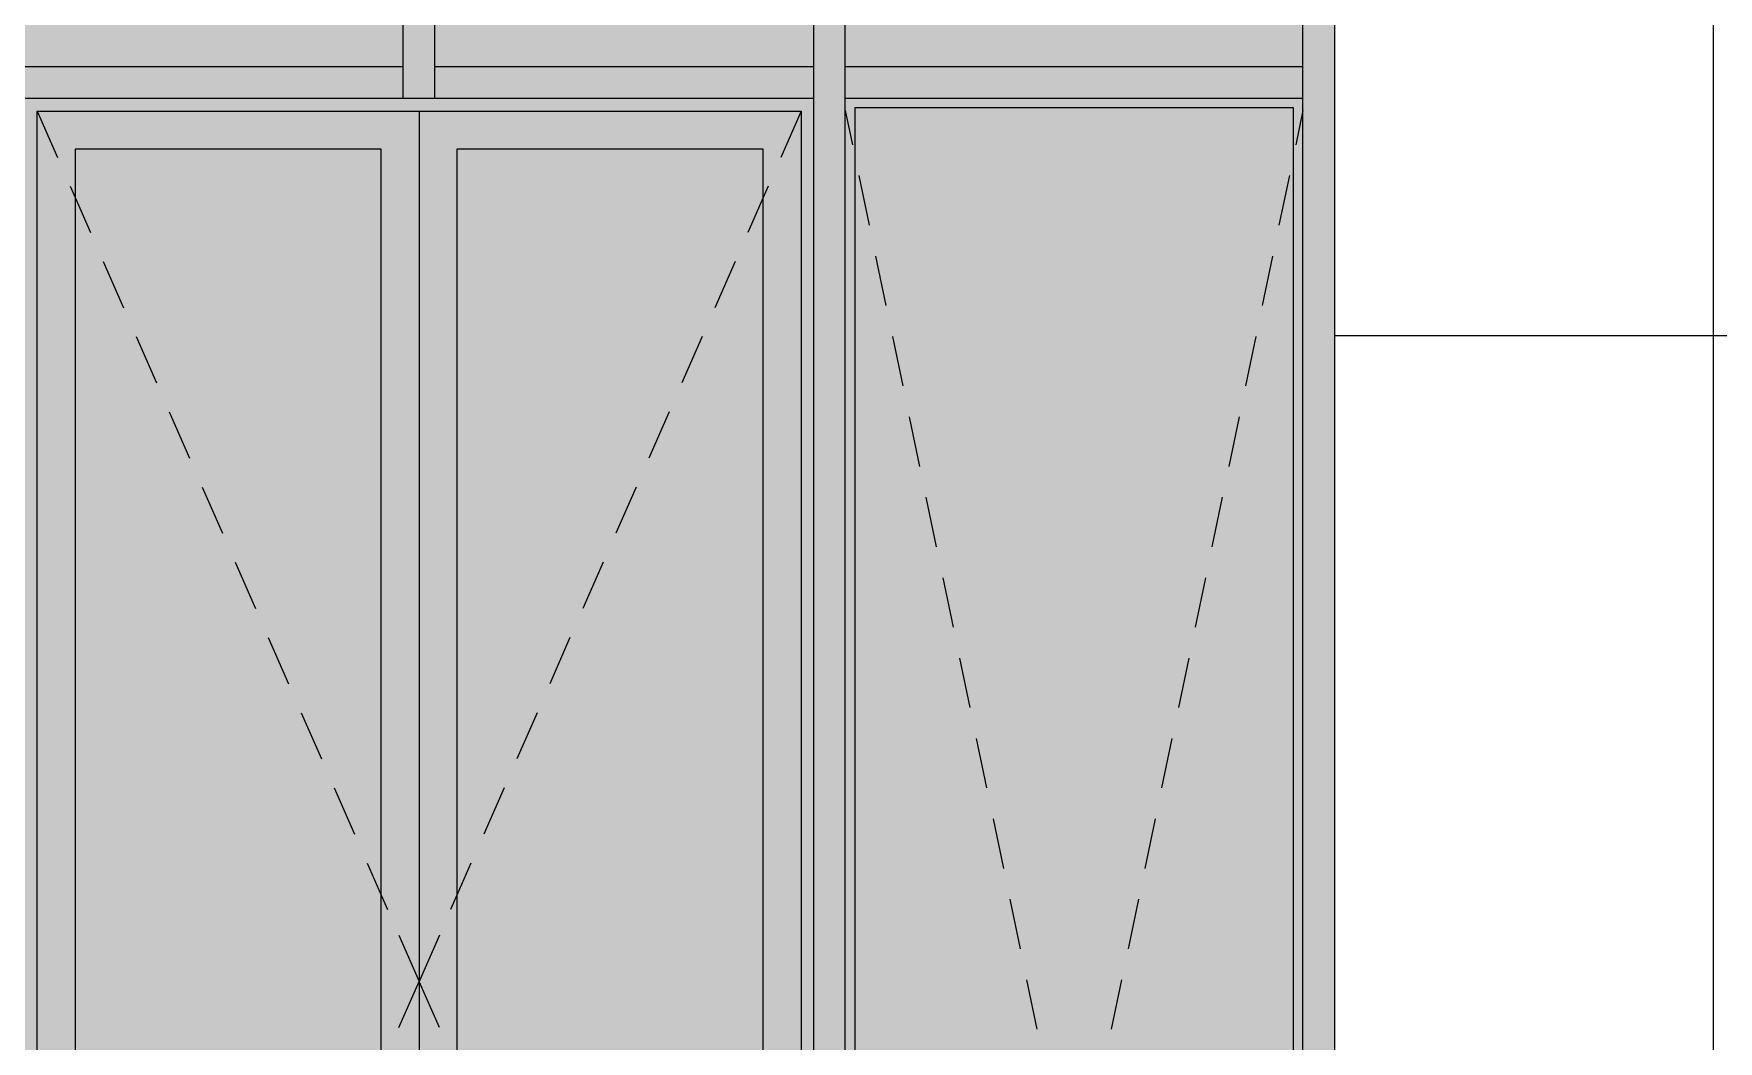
# Model space of a CAD drawing. Header units: millimetres. Extents: x 1499747 to 4230374, y -28481 to 441852.
# Drawn here: x 4065782 to 4068450, y 365111 to 366706 of the extents above; entities that cross this region are included whole.
import ezdxf

# ---------------------------------------------------------------- set-up
doc = ezdxf.new("R2010")
doc.units = ezdxf.units.MM
doc.header["$MEASUREMENT"] = 0
doc.layers.add('Чертеж и Рисунок', color=7, linetype='Continuous')

msp = doc.modelspace()

# ---------------------------------------------------------------- hatches: boundary and pattern name
at = {"layer": 'Чертеж и Рисунок', "linetype": 'Continuous', "lineweight": 0, "true_color": 0x84adf9}
for points in [[(4065766.99097, 368028.36268), (4065766.99097, 366653.36058), (4066366.99188, 366653.36058), (4066366.99188, 368028.36268)], [(4066416.99196, 368028.36268), (4066416.99196, 366653.36058), (4067016.99288, 366653.36058), (4067016.99288, 368028.36268)], [(4067066.99295, 366653.36058), (4067791.99406, 366653.36058), (4067791.99406, 367128.3613), (4067791.99406, 368028.36268), (4067066.99295, 368028.36268)], [(4067776.99404, 364868.35785), (4067776.99404, 366588.36048), (4067081.99298, 366588.36048), (4067081.99298, 364868.35785)], [(4066331.99183, 366523.36038), (4065846.99109, 366523.36038), (4065846.99109, 363888.35635), (4066331.99183, 363888.35635), (4066331.99183, 364653.35752), (4066328.49183, 364655.05752), (4066324.59182, 364657.75753), (4066321.29181, 364661.05753), (4066318.59181, 364664.85754), (4066316.59181, 364669.15754), (4066315.39181, 364673.75755), (4066314.9918, 364678.35756), (4066315.39181, 364683.05757), (4066316.59181, 364687.65757), (4066318.59181, 364691.85758), (4066321.29181, 364695.75758), (4066324.59182, 364699.05759), (4066328.49183, 364701.75759), (4066331.99183, 364703.4576), (4066331.99183, 364953.35798), (4066328.49183, 364955.05798), (4066324.59182, 364957.75798), (4066321.29181, 364961.05799), (4066318.59181, 364964.858), (4066316.59181, 364969.158), (4066315.39181, 364973.75801), (4066314.9918, 364978.35802), (4066315.39181, 364983.05802), (4066316.59181, 364987.65803), (4066318.59181, 364991.85804), (4066321.29181, 364995.75804), (4066324.59182, 364999.05805), (4066328.49183, 365001.75805), (4066331.99183, 365003.45805)], [(4066451.99201, 364703.4576), (4066455.49202, 364701.75759), (4066459.29203, 364699.05759), (4066462.69203, 364695.75758), (4066465.39203, 364691.85758), (4066467.29204, 364687.65757), (4066468.59204, 364683.05757), (4066468.99204, 364678.35756), (4066468.59204, 364673.75755), (4066467.29204, 364669.15754), (4066465.39203, 364664.85754), (4066462.69203, 364661.05753), (4066459.29203, 364657.75753), (4066455.49202, 364655.05752), (4066451.99201, 364653.35752), (4066451.99201, 363888.35635), (4066936.99276, 363888.35635), (4066936.99276, 366523.36038), (4066451.99201, 366523.36038), (4066451.99201, 365003.45805), (4066455.49202, 365001.75805), (4066459.29203, 364999.05805), (4066462.69203, 364995.75804), (4066465.39203, 364991.85804), (4066467.29204, 364987.65803), (4066468.59204, 364983.05802), (4066468.99204, 364978.35802), (4066468.59204, 364973.75801), (4066467.29204, 364969.158), (4066465.39203, 364964.858), (4066462.69203, 364961.05799), (4066459.29203, 364957.75798), (4066455.49202, 364955.05798), (4066451.99201, 364953.35798)]]:
    msp.add_hatch(color=161, dxfattribs=at).paths.add_polyline_path(points)
at = {"layer": 'Чертеж и Рисунок', "linetype": 'Continuous', "lineweight": 0, "true_color": 0x2e2e2e}
for points in [[(4066366.99188, 366603.3605), (4066416.99196, 366603.3605), (4066416.99196, 367128.3613), (4066366.99188, 367128.3613)], [(4067016.99288, 367128.3613), (4067016.99288, 366628.36054), (4067066.99295, 366628.36054), (4067066.99295, 367128.3613)], [(4067841.99414, 366628.36054), (4067841.99414, 367128.3613), (4067791.99406, 367128.3613), (4067791.99406, 366628.36054)], [(4065766.99097, 366603.3605), (4066366.99188, 366603.3605), (4066366.99188, 366653.36058), (4065766.99097, 366653.36058)], [(4066416.99196, 366603.3605), (4067016.99288, 366603.3605), (4067016.99288, 366653.36058), (4066416.99196, 366653.36058)], [(4067066.99295, 366603.3605), (4067116.99303, 366603.3605), (4067116.99303, 366653.36058), (4067066.99295, 366653.36058)], [(4067116.99303, 366653.36058), (4067116.99303, 366603.3605), (4067791.99406, 366603.3605), (4067791.99406, 366653.36058)], [(4067016.99288, 366628.36054), (4067016.99288, 366228.35993), (4067066.99295, 366228.35993), (4067066.99295, 366628.36054)], [(4067841.99414, 366228.35993), (4067841.99414, 366628.36054), (4067791.99406, 366628.36054), (4067791.99406, 366228.35993)], [(4065766.99097, 363828.35626), (4065786.991, 363828.35626), (4065786.991, 366583.36047), (4065766.99097, 366603.3605)], [(4067016.99288, 366603.3605), (4065766.99097, 366603.3605), (4065786.991, 366583.36047), (4066996.99285, 366583.36047)], [(4067016.99288, 363828.35626), (4067016.99288, 366603.3605), (4066996.99285, 366583.36047), (4066996.99285, 363828.35626)], [(4065786.991, 363828.35626), (4065846.99109, 363888.35635), (4065846.99109, 366523.36038), (4065786.991, 366583.36047)], [(4066391.99192, 366583.36047), (4065786.991, 366583.36047), (4065846.99109, 366523.36038), (4066331.99183, 366523.36038)], [(4066331.99183, 366523.36038), (4066331.99183, 365003.45805), (4066332.69183, 365003.75806), (4066337.29184, 365004.95806), (4066341.99185, 365005.35806), (4066346.69185, 365004.95806), (4066351.19186, 365003.75806), (4066355.49187, 365001.75805), (4066359.29187, 364999.05805), (4066362.69188, 364995.75804), (4066365.39188, 364991.85804), (4066367.29188, 364987.65803), (4066368.59189, 364983.05802), (4066368.99189, 364978.35802), (4066368.59189, 364973.75801), (4066367.29188, 364969.158), (4066365.39188, 364964.858), (4066362.69188, 364961.05799), (4066359.29187, 364957.75798), (4066355.49187, 364955.05798), (4066351.99186, 364953.35798), (4066351.99186, 364703.4576), (4066355.49187, 364701.75759), (4066359.29187, 364699.05759), (4066362.69188, 364695.75758), (4066365.39188, 364691.85758), (4066367.29188, 364687.65757), (4066368.59189, 364683.05757), (4066368.99189, 364678.35756), (4066368.59189, 364673.75755), (4066367.29188, 364669.15754), (4066365.39188, 364664.85754), (4066362.69188, 364661.05753), (4066359.29187, 364657.75753), (4066355.49187, 364655.05752), (4066351.19186, 364653.05752), (4066346.69185, 364651.85752), (4066341.99185, 364651.35752), (4066337.29184, 364651.85752), (4066332.69183, 364653.05752), (4066331.99183, 364653.35752), (4066331.99183, 363888.35635), (4066391.99192, 363828.35626), (4066391.99192, 366583.36047)], [(4066391.99192, 366583.36047), (4066391.99192, 363828.35626), (4066451.99201, 363888.35635), (4066451.99201, 364653.35752), (4066451.19201, 364653.05752), (4066446.69201, 364651.85752), (4066441.992, 364651.35752), (4066437.29199, 364651.85752), (4066432.69198, 364653.05752), (4066428.49198, 364655.05752), (4066424.59197, 364657.75753), (4066421.29197, 364661.05753), (4066418.59196, 364664.85754), (4066416.59196, 364669.15754), (4066415.39196, 364673.75755), (4066414.99196, 364678.35756), (4066415.39196, 364683.05757), (4066416.59196, 364687.65757), (4066418.59196, 364691.85758), (4066421.29197, 364695.75758), (4066424.59197, 364699.05759), (4066428.49198, 364701.75759), (4066431.99198, 364703.4576), (4066431.99198, 364953.35798), (4066428.49198, 364955.05798), (4066424.59197, 364957.75798), (4066421.29197, 364961.05799), (4066418.59196, 364964.858), (4066416.59196, 364969.158), (4066415.39196, 364973.75801), (4066414.99196, 364978.35802), (4066415.39196, 364983.05802), (4066416.59196, 364987.65803), (4066418.59196, 364991.85804), (4066421.29197, 364995.75804), (4066424.59197, 364999.05805), (4066428.49198, 365001.75805), (4066432.69198, 365003.75806), (4066437.29199, 365004.95806), (4066441.992, 365005.35806), (4066446.69201, 365004.95806), (4066451.19201, 365003.75806), (4066451.99201, 365003.45805), (4066451.99201, 366523.36038)], [(4066996.99285, 366583.36047), (4066391.99192, 366583.36047), (4066451.99201, 366523.36038), (4066936.99276, 366523.36038)], [(4066936.99276, 363888.35635), (4066996.99285, 363828.35626), (4066996.99285, 366583.36047), (4066936.99276, 366523.36038)], [(4067016.99288, 366228.35993), (4067016.99288, 364828.35779), (4067066.99295, 364828.35779), (4067066.99295, 366228.35993)], [(4067841.99414, 364828.35779), (4067841.99414, 366228.35993), (4067791.99406, 366228.35993), (4067791.99406, 364828.35779)]]:
    msp.add_hatch(color=250, dxfattribs=at).paths.add_polyline_path(points)
at = {"layer": 'Чертеж и Рисунок', "linetype": 'Continuous', "lineweight": 0, "true_color": 0xf7fdff}
for points in [[(4067066.99295, 364853.35783), (4067081.99298, 364868.35785), (4067081.99298, 366588.36048), (4067066.99295, 366603.3605), (4067066.99295, 366228.35993)], [(4067066.99295, 366603.3605), (4067081.99298, 366588.36048), (4067776.99404, 366588.36048), (4067791.99406, 366603.3605), (4067116.99303, 366603.3605)], [(4067776.99404, 366588.36048), (4067776.99404, 364868.35785), (4067791.99406, 364853.35783), (4067791.99406, 366228.35993), (4067791.99406, 366603.3605)]]:
    msp.add_hatch(color=7, dxfattribs=at).paths.add_polyline_path(points)

# ---------------------------------------------------------------- linework, layer by layer
at = {"layer": 'Чертеж и Рисунок', "color": 253, "linetype": 'Continuous', "lineweight": 5, "true_color": 0xaaaaaa}
for points in [[(4068441.89505, 373528.37108), (4068441.89505, 363828.35626)], [(4067841.99414, 366227.95993), (4069641.79689, 366227.95993)]]:
    msp.add_lwpolyline(points, dxfattribs=at)
at = {"layer": 'Чертеж и Рисунок', "color": 7, "linetype": 'Continuous', "lineweight": 5}
for points in [[(4067841.99414, 368078.36275), (4067841.99414, 363828.35626)], [(4066366.99188, 366653.36058), (4066366.99188, 367128.3613)], [(4066416.99196, 366603.3605), (4066416.99196, 367128.3613)], [(4067016.99288, 366653.36058), (4067016.99288, 367128.3613)], [(4067066.99295, 366653.36058), (4067066.99295, 367128.3613)], [(4067791.99406, 366653.36058), (4067791.99406, 367128.3613)], [(4066366.99188, 366653.36058), (4065766.99097, 366653.36058)], [(4066366.99188, 366603.3605), (4066366.99188, 366653.36058)], [(4067016.99288, 366653.36058), (4066416.99196, 366653.36058)], [(4067016.99288, 366628.36054), (4067016.99288, 366653.36058)], [(4067066.99295, 366628.36054), (4067066.99295, 366653.36058)], [(4067116.99303, 366653.36058), (4067066.99295, 366653.36058)], [(4067791.99406, 366653.36058), (4067116.99303, 366653.36058)], [(4067791.99406, 366628.36054), (4067791.99406, 366653.36058)], [(4067016.99288, 366228.35993), (4067016.99288, 366628.36054)], [(4067066.99295, 366603.3605), (4067066.99295, 366628.36054)], [(4067791.99406, 366603.3605), (4067791.99406, 366628.36054)], [(4066366.99188, 366603.3605), (4065766.99097, 366603.3605)], [(4066416.99196, 366603.3605), (4066366.99188, 366603.3605)], [(4067016.99288, 366603.3605), (4066416.99196, 366603.3605)], [(4067116.99303, 366603.3605), (4067066.99295, 366603.3605)], [(4067066.99295, 366228.35993), (4067066.99295, 366603.3605)], [(4067791.99406, 366603.3605), (4067116.99303, 366603.3605)], [(4067791.99406, 366228.35993), (4067791.99406, 366603.3605)], [(4065786.991, 363828.35626), (4065786.991, 366583.36047)], [(4065786.991, 366583.36047), (4066391.99192, 366583.36047)], [(4066391.99192, 366583.36047), (4066391.99192, 363828.35626)], [(4066391.99192, 366583.36047), (4066996.99285, 366583.36047)], [(4066996.99285, 366583.36047), (4066996.99285, 363828.35626)], [(4067776.99404, 366588.36048), (4067081.99298, 366588.36048)], [(4067081.99298, 366588.36048), (4067081.99298, 364868.35785)], [(4067776.99404, 364868.35785), (4067776.99404, 366588.36048)], [(4065846.99109, 366523.36038), (4065846.99109, 363888.35635)], [(4066331.99183, 366523.36038), (4065846.99109, 366523.36038)], [(4066331.99183, 365003.45805), (4066331.99183, 366523.36038)], [(4066936.99276, 366523.36038), (4066451.99201, 366523.36038)], [(4066451.99201, 366523.36038), (4066451.99201, 365003.45805)], [(4066936.99276, 363888.35635), (4066936.99276, 366523.36038)], [(4067016.99288, 364828.35779), (4067016.99288, 366228.35993)], [(4067066.99295, 364853.35783), (4067066.99295, 366228.35993)], [(4067791.99406, 364853.35783), (4067791.99406, 366228.35993)]]:
    msp.add_lwpolyline(points, dxfattribs=at)
at = {"layer": 'Чертеж и Рисунок', "color": 23, "linetype": 'Continuous', "lineweight": 5, "true_color": 0xbf8080}
for points in [[(4065786.991, 366583.36047), (4065819.09105, 366510.16036)], [(4066996.99285, 366583.36047), (4066964.7928, 366510.16036)], [(4067066.99295, 366584.46047), (4067078.29297, 366530.06039)], [(4067791.99406, 366584.46047), (4067780.59404, 366530.06039)], [(4067088.49299, 366481.16031), (4067104.89301, 366402.86019)], [(4067770.39403, 366481.16031), (4067753.994, 366402.86019)], [(4065839.19108, 366464.36029), (4065846.99109, 366446.76026)], [(4065846.99109, 366446.76026), (4065871.39113, 366391.16017)], [(4066936.99276, 366446.76026), (4066912.49272, 366391.16017)], [(4066944.69277, 366464.36029), (4066936.99276, 366446.76026)], [(4065891.49116, 366345.3601), (4065923.69121, 366272.05999)], [(4066892.39269, 366345.3601), (4066860.19264, 366272.05999)], [(4067115.09303, 366353.86012), (4067131.49305, 366275.56)], [(4067743.79399, 366353.86012), (4067727.49396, 366275.56)], [(4065943.79124, 366226.35992), (4065975.99129, 366153.05981)], [(4066840.09261, 366226.35992), (4066807.99256, 366153.05981)], [(4067141.69307, 366226.65992), (4067157.99309, 366148.3598)], [(4067717.29395, 366226.65992), (4067700.89392, 366148.3598)], [(4065996.09132, 366107.25974), (4066028.19137, 366034.05963)], [(4066787.89253, 366107.25974), (4066755.69248, 366034.05963)], [(4067168.29311, 366099.35973), (4067184.59313, 366021.05961)], [(4067690.69391, 366099.35973), (4067674.29388, 366021.05961)], [(4066048.3914, 365988.25956), (4066080.49145, 365915.05945)], [(4066735.59245, 365988.25956), (4066703.3924, 365915.05945)], [(4067194.79315, 365972.15953), (4067211.19317, 365893.85942)], [(4067664.09387, 365972.15953), (4067647.79384, 365893.85942)], [(4066100.59148, 365869.25938), (4066132.79153, 365795.95927)], [(4066683.29237, 365869.25938), (4066651.09232, 365795.95927)], [(4067221.39319, 365844.85934), (4067237.79321, 365766.55922)], [(4067637.49383, 365844.85934), (4067621.1938, 365766.55922)], [(4066152.89156, 365750.2592), (4066185.09161, 365676.95908)], [(4066630.99229, 365750.2592), (4066598.89224, 365676.95908)], [(4067247.99323, 365717.65915), (4067264.29326, 365639.25903)], [(4067610.99378, 365717.65915), (4067594.59376, 365639.25903)], [(4066205.19164, 365631.15901), (4066237.39169, 365557.9589)], [(4066578.79221, 365631.15901), (4066546.59216, 365557.9589)], [(4067274.49327, 365590.35895), (4067290.8933, 365512.05883)], [(4067584.39374, 365590.35895), (4067567.99372, 365512.05883)], [(4066257.49172, 365512.15883), (4066289.59177, 365438.95872)], [(4066526.49213, 365512.15883), (4066494.29208, 365438.95872)], [(4067301.09331, 365463.05876), (4067317.49334, 365384.75864)], [(4067557.7937, 365463.05876), (4067541.49368, 365384.75864)], [(4066309.6918, 365393.15865), (4066331.99183, 365342.55857)], [(4066474.19205, 365393.15865), (4066451.99201, 365342.55857)], [(4066331.99183, 365342.55857), (4066341.89185, 365319.85854)], [(4066451.99201, 365342.55857), (4066441.992, 365319.85854)], [(4067327.69335, 365335.85856), (4067343.99338, 365257.55844)], [(4067531.29366, 365335.85856), (4067514.89364, 365257.55844)], [(4066359.79187, 365279.15848), (4066391.99192, 365205.85836)], [(4066424.09197, 365279.15848), (4066391.99192, 365205.85836)], [(4066359.79187, 365132.65825), (4066391.99192, 365205.85836)], [(4066424.09197, 365132.65825), (4066391.99192, 365205.85836)], [(4067354.29339, 365208.55837), (4067370.59342, 365130.25825)], [(4067504.69362, 365208.55837), (4067488.2936, 365130.25825)]]:
    msp.add_lwpolyline(points, dxfattribs=at)

doc.saveas('drawing.dxf')
